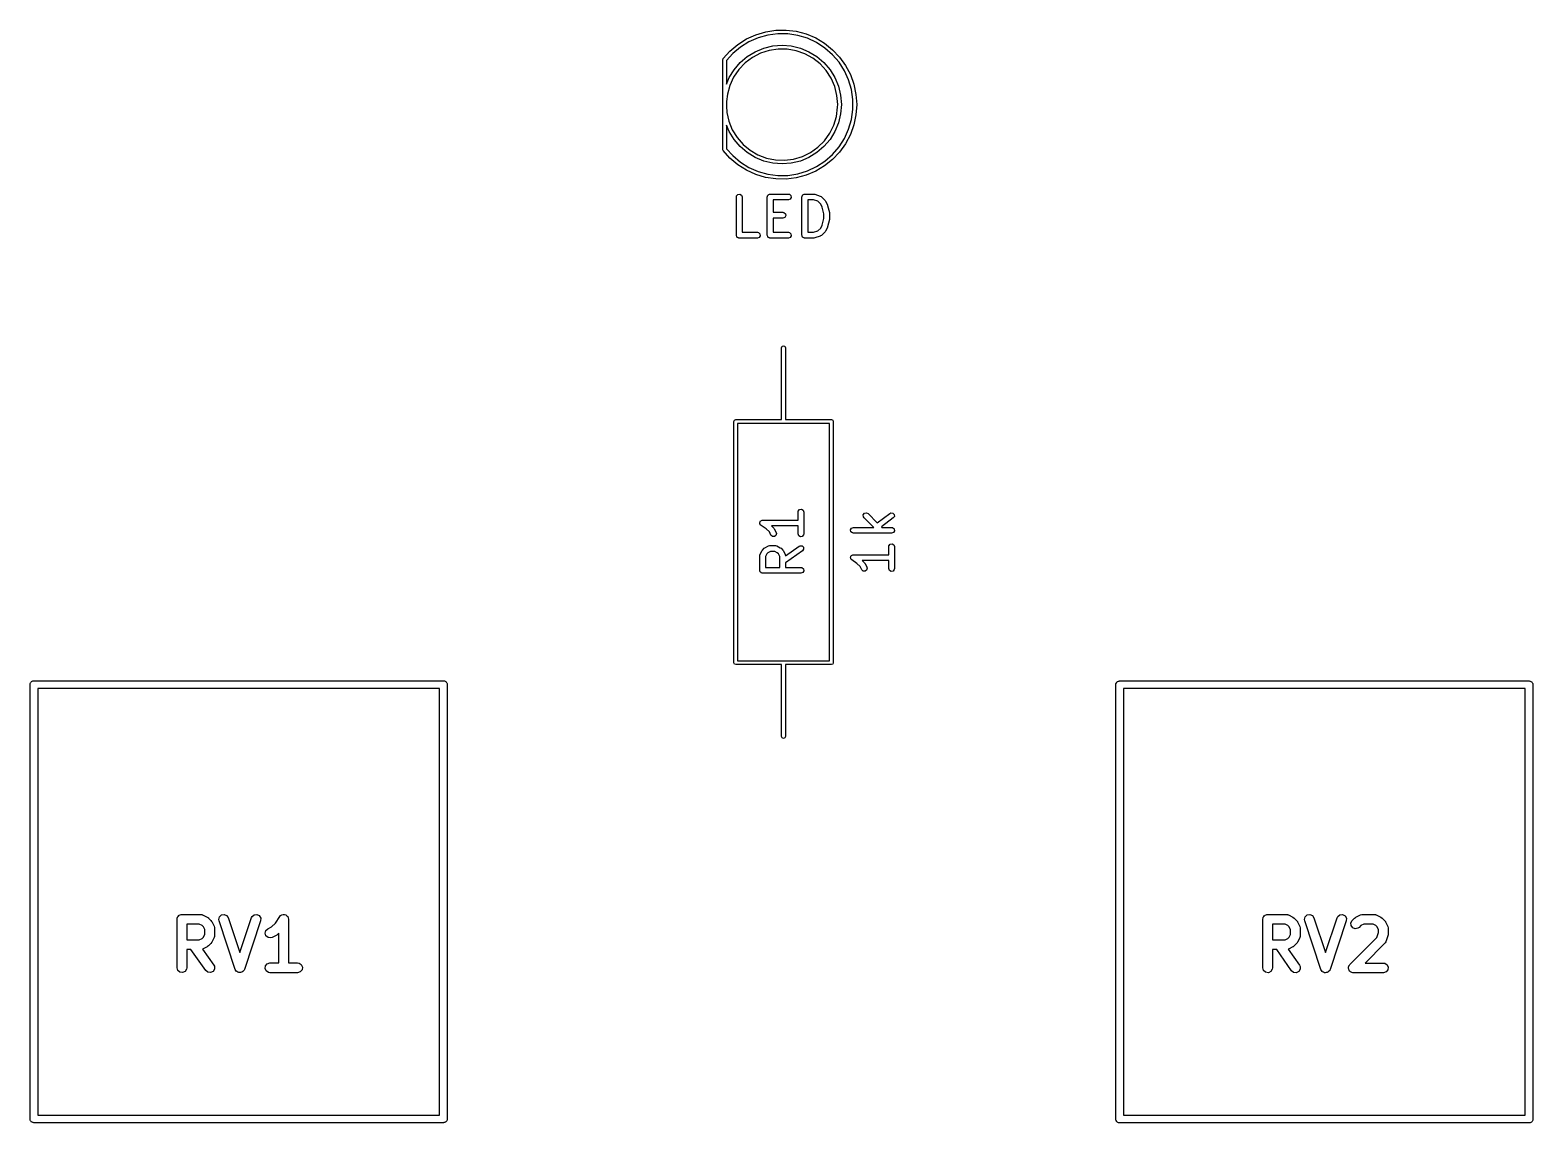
# Model space of a CAD drawing. Extents: x 188.2 to 235.3, y -108.8 to -56.3.
# Drawn here: x 196 to 235.27, y -84.82 to -56.27 of the extents above; entities that cross this region are included whole.
import ezdxf

# ---------------------------------------------------------------- set-up
doc = ezdxf.new("R2010")
doc.units = 0
doc.layers.add('BLACK', color=7, linetype='CONTINUOUS')

msp = doc.modelspace()

# ---------------------------------------------------------------- linework, layer by layer
at = {"layer": 'BLACK', "linetype": 'CONTINUOUS'}
for p, q in [((214.49, -56.6461), (214.717, -56.5022)), ((214.717, -56.5022), (214.962, -56.3909)), ((215.022, -56.47), (214.782, -56.5757)), ((214.962, -56.3909), (215.219, -56.3141)), ((215.276, -56.3995), (215.022, -56.47)), ((215.219, -56.3141), (215.484, -56.2735)), ((215.536, -56.3653), (215.276, -56.3995)), ((215.484, -56.2735), (215.753, -56.2697)), ((215.799, -56.3684), (215.536, -56.3653)), ((215.753, -56.2697), (216.019, -56.3029)), ((216.058, -56.4085), (215.799, -56.3684)), ((216.019, -56.3029), (216.279, -56.3724)), ((216.31, -56.4849), (216.058, -56.4085)), ((216.279, -56.3724), (216.526, -56.4768)), ((216.548, -56.5961), (216.31, -56.4849)), ((216.526, -56.4768), (216.757, -56.6143)), ((214.111, -57.0152), (214.286, -56.8198)), ((214.357, -56.8829), (214.196, -57.0625)), ((214.286, -56.8198), (214.49, -56.6461)), ((214.559, -56.7142), (214.357, -56.8829)), ((214.782, -56.5757), (214.559, -56.7142)), ((214.735, -56.9628), (214.942, -56.8357)), ((215.082, -56.8755), (214.871, -56.9856)), ((214.942, -56.8357), (215.167, -56.7427)), ((215.309, -56.8014), (215.082, -56.8755)), ((215.167, -56.7427), (215.404, -56.6859)), ((215.545, -56.7654), (215.309, -56.8014)), ((215.404, -56.6859), (215.646, -56.6668)), ((215.783, -56.7683), (215.545, -56.7654)), ((215.646, -56.6668), (215.888, -56.6859)), ((216.018, -56.8101), (215.783, -56.7683)), ((215.888, -56.6859), (216.125, -56.7427)), ((216.242, -56.8897), (216.018, -56.8101)), ((216.125, -56.7427), (216.35, -56.8357)), ((216.451, -57.0049), (216.242, -56.8897)), ((216.35, -56.8357), (216.557, -56.9628)), ((216.768, -56.7398), (216.548, -56.5961)), ((216.757, -56.6143), (216.967, -56.7821)), ((216.965, -56.9131), (216.768, -56.7398)), ((217.136, -57.1125), (216.965, -56.9131)), ((216.967, -56.7821), (217.151, -56.9772)), ((214.096, -57.0506), (214.102, -57.0356)), ((214.096, -59.3758), (214.096, -57.0506)), ((214.102, -57.0356), (214.107, -57.0199)), ((214.107, -57.0199), (214.111, -57.0154)), ((214.107, -57.0199), (214.107, -57.0199)), ((214.111, -57.0153), (214.111, -57.0152)), ((214.111, -57.0154), (214.111, -57.0153)), ((214.196, -57.0625), (214.196, -57.6795)), ((214.265, -57.5131), (214.392, -57.3057)), ((214.515, -57.3012), (214.381, -57.4981)), ((214.392, -57.3057), (214.55, -57.1208)), ((214.68, -57.1288), (214.515, -57.3012)), ((214.55, -57.1208), (214.735, -56.9628)), ((214.871, -56.9856), (214.68, -57.1288)), ((216.638, -57.1527), (216.451, -57.0049)), ((216.557, -56.9628), (216.742, -57.1208)), ((216.799, -57.3291), (216.638, -57.1527)), ((216.742, -57.1208), (216.9, -57.3057)), ((216.928, -57.5293), (216.799, -57.3291)), ((216.9, -57.3057), (217.027, -57.5131)), ((217.277, -57.3342), (217.136, -57.1125)), ((217.151, -56.9772), (217.307, -57.1957)), ((217.307, -57.1957), (217.432, -57.4337)), ((214.196, -57.6795), (214.265, -57.5131)), ((214.281, -57.7144), (214.217, -57.9442)), ((214.381, -57.4981), (214.281, -57.7144)), ((217.023, -57.7479), (216.928, -57.5293)), ((217.027, -57.5131), (217.12, -57.7378)), ((217.386, -57.5735), (217.277, -57.3342)), ((217.459, -57.8258), (217.386, -57.5735)), ((217.432, -57.4337), (217.523, -57.6865)), ((217.523, -57.6865), (217.578, -57.9493)), ((214.217, -57.9442), (214.196, -58.1388)), ((217.081, -57.9792), (217.023, -57.7479)), ((217.101, -58.2168), (217.081, -57.9792)), ((217.12, -57.7378), (217.177, -57.9743)), ((217.177, -57.9743), (217.196, -58.2168)), ((217.496, -58.0859), (217.459, -57.8258)), ((217.496, -58.3486), (217.496, -58.0859)), ((217.578, -57.9493), (217.596, -58.2173)), ((214.196, -58.1388), (214.196, -58.2599)), ((214.196, -58.2599), (214.205, -58.4193)), ((214.205, -58.4193), (214.258, -58.6519)), ((217.068, -58.5243), (217.099, -58.2879)), ((217.099, -58.2879), (217.101, -58.2168)), ((217.177, -58.4593), (217.12, -58.6958)), ((217.196, -58.2168), (217.177, -58.4593)), ((217.459, -58.6087), (217.496, -58.3486)), ((217.577, -58.4852), (217.522, -58.748)), ((217.596, -58.2173), (217.577, -58.4852)), ((214.265, -58.9205), (214.196, -58.754)), ((214.196, -58.754), (214.196, -59.371)), ((214.258, -58.6519), (214.347, -58.8728)), ((214.347, -58.8728), (214.472, -59.0761)), ((216.893, -58.9662), (216.999, -58.7524)), ((216.999, -58.7524), (217.068, -58.5243)), ((217.12, -58.6958), (217.027, -58.9205)), ((217.277, -59.1002), (217.385, -58.8609)), ((217.385, -58.8609), (217.459, -58.6087)), ((217.522, -58.748), (217.431, -59.0008)), ((214.392, -59.1279), (214.265, -58.9205)), ((214.55, -59.3128), (214.392, -59.1279)), ((214.472, -59.0761), (214.628, -59.2563)), ((214.628, -59.2563), (214.811, -59.4086)), ((216.585, -59.3281), (216.754, -59.1598)), ((216.9, -59.1279), (216.742, -59.3128)), ((216.754, -59.1598), (216.893, -58.9662)), ((217.027, -58.9205), (216.9, -59.1279)), ((217.136, -59.3218), (217.277, -59.1002)), ((217.307, -59.2386), (217.151, -59.4571)), ((217.431, -59.0008), (217.307, -59.2386)), ((214.096, -59.376), (214.096, -59.3758)), ((214.096, -59.3766), (214.096, -59.376)), ((214.096, -59.383), (214.096, -59.3766)), ((214.101, -59.3954), (214.096, -59.383)), ((214.106, -59.4129), (214.101, -59.3954)), ((214.111, -59.4181), (214.106, -59.4129)), ((214.111, -59.4183), (214.111, -59.4181)), ((214.111, -59.4184), (214.111, -59.4183)), ((214.285, -59.6132), (214.111, -59.4184)), ((214.196, -59.371), (214.357, -59.5501)), ((214.49, -59.787), (214.285, -59.6132)), ((214.357, -59.5501), (214.558, -59.7189)), ((214.735, -59.4708), (214.55, -59.3128)), ((214.942, -59.5979), (214.735, -59.4708)), ((214.811, -59.4086), (215.017, -59.5289)), ((215.167, -59.6909), (214.942, -59.5979)), ((215.017, -59.5289), (215.24, -59.614)), ((215.24, -59.614), (215.474, -59.6615)), ((215.474, -59.6615), (215.712, -59.6703)), ((215.712, -59.6703), (215.949, -59.64)), ((215.949, -59.64), (216.177, -59.5715)), ((216.35, -59.5979), (216.125, -59.6909)), ((216.177, -59.5715), (216.391, -59.4666)), ((216.557, -59.4708), (216.35, -59.5979)), ((216.391, -59.4666), (216.585, -59.3281)), ((216.742, -59.3128), (216.557, -59.4708)), ((216.966, -59.6521), (216.756, -59.8199)), ((216.767, -59.6944), (216.965, -59.5212)), ((216.965, -59.5212), (217.136, -59.3218)), ((217.151, -59.4571), (216.966, -59.6521)), ((214.716, -59.9309), (214.49, -59.787)), ((214.558, -59.7189), (214.781, -59.8575)), ((214.961, -60.0424), (214.716, -59.9309)), ((214.781, -59.8575), (215.022, -59.9633)), ((215.218, -60.1193), (214.961, -60.0424)), ((215.022, -59.9633), (215.275, -60.034)), ((215.404, -59.7477), (215.167, -59.6909)), ((215.275, -60.034), (215.535, -60.0682)), ((215.646, -59.7668), (215.404, -59.7477)), ((215.535, -60.0682), (215.798, -60.0653)), ((215.888, -59.7477), (215.646, -59.7668)), ((215.798, -60.0653), (216.058, -60.0253)), ((216.125, -59.6909), (215.888, -59.7477)), ((216.278, -60.0615), (216.019, -60.1309)), ((216.058, -60.0253), (216.309, -59.949)), ((216.525, -59.9572), (216.278, -60.0615)), ((216.309, -59.949), (216.547, -59.838)), ((216.756, -59.8199), (216.525, -59.9572)), ((216.547, -59.838), (216.767, -59.6944)), ((215.483, -60.16), (215.218, -60.1193)), ((215.752, -60.1639), (215.483, -60.16)), ((216.019, -60.1309), (215.752, -60.1639)), ((214.452, -60.6292), (214.456, -60.6035)), ((214.452, -61.6292), (214.452, -60.6292)), ((214.456, -60.6035), (214.489, -60.5642)), ((214.489, -60.5642), (214.54, -60.5553)), ((214.54, -60.5553), (214.584, -60.581)), ((214.584, -60.581), (214.602, -60.6292)), ((214.602, -60.6292), (214.602, -61.5542)), ((215.261, -60.6292), (215.263, -60.6194)), ((215.261, -61.6292), (215.261, -60.6292)), ((215.263, -60.6162), (215.264, -60.6133)), ((215.263, -60.6194), (215.263, -60.6162)), ((215.264, -60.6133), (215.266, -60.6035)), ((215.266, -60.6035), (215.279, -60.5886)), ((215.279, -60.5886), (215.288, -60.5717)), ((215.288, -60.5717), (215.295, -60.5694)), ((215.295, -60.5694), (215.299, -60.5642)), ((215.299, -60.5642), (215.318, -60.5608)), ((215.318, -60.5608), (215.336, -60.5542)), ((215.336, -60.5542), (215.813, -60.5542)), ((215.813, -60.7042), (215.411, -60.7042)), ((215.411, -60.7042), (215.411, -61.0304)), ((215.813, -60.5542), (215.838, -60.5587)), ((215.861, -60.6866), (215.813, -60.7042)), ((215.838, -60.5587), (215.878, -60.5917)), ((215.887, -60.6422), (215.861, -60.6866)), ((215.878, -60.5917), (215.887, -60.6422)), ((216.166, -60.6292), (216.168, -60.6194)), ((216.166, -61.6292), (216.166, -60.6292)), ((216.167, -60.6162), (216.169, -60.6133)), ((216.168, -60.6194), (216.167, -60.6162)), ((216.169, -60.6133), (216.171, -60.6035)), ((216.171, -60.6035), (216.183, -60.5886)), ((216.183, -60.5886), (216.193, -60.5717)), ((216.193, -60.5717), (216.199, -60.5694)), ((216.199, -60.5694), (216.204, -60.5642)), ((216.204, -60.5642), (216.223, -60.5608)), ((216.223, -60.5608), (216.241, -60.5542)), ((216.241, -60.5542), (216.479, -60.5542)), ((216.316, -60.7042), (216.316, -61.5542)), ((216.467, -60.7042), (216.316, -60.7042)), ((216.582, -60.7424), (216.467, -60.7042)), ((216.479, -60.5542), (216.501, -60.5581)), ((216.501, -60.5581), (216.503, -60.558)), ((216.503, -60.558), (216.646, -60.6056)), ((216.656, -60.8165), (216.582, -60.7424)), ((216.646, -60.6056), (216.669, -60.6181)), ((216.694, -60.8935), (216.656, -60.8165)), ((216.669, -60.6181), (216.671, -60.6219)), ((216.671, -60.6219), (216.675, -60.6238)), ((216.675, -60.6238), (216.77, -60.719)), ((216.77, -60.719), (216.783, -60.7374)), ((216.783, -60.7374), (216.785, -60.7385)), ((216.785, -60.7385), (216.832, -60.8337)), ((216.832, -60.8337), (216.836, -60.8461)), ((216.836, -60.8461), (216.838, -60.8491)), ((216.838, -60.8491), (216.885, -61.0396)), ((215.411, -61.0304), (215.67, -61.0304)), ((215.67, -61.1804), (215.411, -61.1804)), ((215.411, -61.1804), (215.411, -61.5542)), ((215.67, -61.0304), (215.695, -61.0349)), ((215.718, -61.1628), (215.67, -61.1804)), ((215.695, -61.0349), (215.735, -61.0679)), ((215.744, -61.1184), (215.718, -61.1628)), ((215.735, -61.0679), (215.744, -61.1184)), ((216.738, -61.067), (216.694, -60.8935)), ((216.694, -61.3649), (216.738, -61.1914)), ((216.738, -61.1914), (216.738, -61.067)), ((216.885, -61.2188), (216.838, -61.4093)), ((216.885, -61.0396), (216.886, -61.0545)), ((216.888, -61.2006), (216.885, -61.2154)), ((216.885, -61.2154), (216.885, -61.2188)), ((216.886, -61.0545), (216.888, -61.0578)), ((216.888, -61.0578), (216.888, -61.2006)), ((214.459, -61.6475), (214.452, -61.6292)), ((214.462, -61.6667), (214.459, -61.6475)), ((214.602, -61.5542), (215.003, -61.5542)), ((215.003, -61.5542), (215.029, -61.5587)), ((215.029, -61.5587), (215.068, -61.5917)), ((215.077, -61.6422), (215.051, -61.6866)), ((215.068, -61.5917), (215.077, -61.6422)), ((215.268, -61.6475), (215.261, -61.6292)), ((215.272, -61.6667), (215.268, -61.6475)), ((215.411, -61.5542), (215.813, -61.5542)), ((215.813, -61.5542), (215.838, -61.5587)), ((215.838, -61.5587), (215.878, -61.5917)), ((215.887, -61.6422), (215.861, -61.6866)), ((215.878, -61.5917), (215.887, -61.6422)), ((216.173, -61.6475), (216.166, -61.6292)), ((216.176, -61.6667), (216.173, -61.6475)), ((216.316, -61.5542), (216.467, -61.5542)), ((216.467, -61.5542), (216.582, -61.516)), ((216.582, -61.516), (216.656, -61.4419)), ((216.649, -61.6499), (216.646, -61.6527)), ((216.654, -61.6495), (216.649, -61.6499)), ((216.675, -61.6346), (216.654, -61.6495)), ((216.656, -61.4419), (216.694, -61.3649)), ((216.77, -61.5394), (216.675, -61.6346)), ((216.771, -61.5379), (216.77, -61.5394)), ((216.785, -61.5199), (216.771, -61.5379)), ((216.832, -61.4246), (216.785, -61.5199)), ((216.833, -61.4211), (216.832, -61.4246)), ((216.838, -61.4093), (216.833, -61.4211)), ((214.467, -61.671), (214.462, -61.6667)), ((214.469, -61.6774), (214.467, -61.671)), ((214.486, -61.6871), (214.469, -61.6774)), ((214.501, -61.6997), (214.486, -61.6871)), ((214.511, -61.7014), (214.501, -61.6997)), ((214.514, -61.703), (214.511, -61.7014)), ((214.517, -61.7025), (214.514, -61.703)), ((214.527, -61.7042), (214.517, -61.7025)), ((215.003, -61.7042), (214.527, -61.7042)), ((215.051, -61.6866), (215.003, -61.7042)), ((215.277, -61.671), (215.272, -61.6667)), ((215.279, -61.6774), (215.277, -61.671)), ((215.296, -61.6871), (215.279, -61.6774)), ((215.311, -61.6997), (215.296, -61.6871)), ((215.321, -61.7014), (215.311, -61.6997)), ((215.323, -61.703), (215.321, -61.7014)), ((215.327, -61.7025), (215.323, -61.703)), ((215.336, -61.7042), (215.327, -61.7025)), ((215.813, -61.7042), (215.336, -61.7042)), ((215.861, -61.6866), (215.813, -61.7042)), ((216.181, -61.671), (216.176, -61.6667)), ((216.184, -61.6774), (216.181, -61.671)), ((216.201, -61.6871), (216.184, -61.6774)), ((216.216, -61.6997), (216.201, -61.6871)), ((216.225, -61.7014), (216.216, -61.6997)), ((216.228, -61.703), (216.225, -61.7014)), ((216.231, -61.7025), (216.228, -61.703)), ((216.241, -61.7042), (216.231, -61.7025)), ((216.479, -61.7042), (216.241, -61.7042)), ((216.481, -61.7036), (216.479, -61.7042)), ((216.503, -61.7003), (216.481, -61.7036)), ((216.646, -61.6527), (216.503, -61.7003)), ((215.636, -64.5678), (215.651, -64.5324)), ((215.636, -66.4478), (215.636, -64.5678)), ((215.651, -64.5324), (215.686, -64.5178)), ((215.686, -64.5178), (215.722, -64.5324)), ((215.722, -64.5324), (215.736, -64.5678)), ((215.736, -64.5678), (215.736, -66.4478)), ((214.386, -66.4978), (214.401, -66.4624)), ((214.386, -72.7978), (214.386, -66.4978)), ((214.401, -66.4624), (214.436, -66.4478)), ((214.436, -66.4478), (215.636, -66.4478)), ((216.886, -66.5478), (214.486, -66.5478)), ((214.486, -66.5478), (214.486, -72.7478)), ((215.736, -66.4478), (216.936, -66.4478)), ((216.886, -72.7478), (216.886, -66.5478)), ((216.936, -66.4478), (216.972, -66.4624)), ((216.972, -66.4624), (216.986, -66.4978)), ((216.986, -66.4978), (216.986, -72.7978)), ((215.076, -69.1159), (215.084, -69.096)), ((215.084, -69.096), (215.088, -69.0941)), ((215.088, -69.0941), (215.091, -69.0903)), ((215.091, -69.0903), (215.111, -69.0829)), ((215.111, -69.0829), (215.13, -69.0732)), ((215.13, -69.0732), (215.135, -69.0743)), ((215.135, -69.0743), (215.139, -69.0728)), ((215.139, -69.0728), (216.064, -69.0728)), ((216.064, -68.8621), (216.068, -68.8364)), ((216.064, -69.0728), (216.064, -68.8621)), ((216.068, -68.8364), (216.101, -68.7971)), ((216.101, -68.7971), (216.152, -68.7882)), ((216.152, -68.7882), (216.196, -68.8139)), ((216.196, -68.8139), (216.214, -68.8621)), ((216.214, -68.8621), (216.214, -69.4335)), ((217.77, -68.9379), (217.799, -68.8959)), ((217.774, -68.989), (217.77, -68.9379)), ((217.789, -69.0103), (217.774, -68.989)), ((218.042, -69.2633), (217.789, -69.0103)), ((217.799, -68.8959), (217.849, -68.8826)), ((217.849, -68.8826), (217.895, -68.9043)), ((217.895, -68.9043), (218.135, -69.144)), ((218.135, -69.144), (218.464, -68.8973)), ((218.554, -69.0173), (218.242, -69.2511)), ((218.464, -68.8973), (218.487, -68.8855)), ((218.487, -68.8855), (218.538, -68.8883)), ((218.538, -68.8883), (218.576, -68.9234)), ((218.582, -68.9744), (218.554, -69.0173)), ((218.576, -68.9234), (218.582, -68.9744)), ((215.064, -69.143), (215.066, -69.139)), ((215.07, -69.1639), (215.064, -69.143)), ((215.065, -69.1348), (215.076, -69.1159)), ((215.066, -69.139), (215.065, -69.1348)), ((215.074, -69.1853), (215.07, -69.1639)), ((215.077, -69.1881), (215.074, -69.1853)), ((215.078, -69.1922), (215.077, -69.1881)), ((215.097, -69.2102), (215.078, -69.1922)), ((215.234, -69.3013), (215.097, -69.2102)), ((215.315, -69.3827), (215.234, -69.3013)), ((215.357, -69.467), (215.315, -69.3827)), ((215.395, -69.5023), (215.357, -69.467)), ((216.064, -69.2228), (215.367, -69.2228)), ((215.367, -69.2228), (215.43, -69.2852)), ((215.446, -69.5054), (215.395, -69.5023)), ((215.43, -69.2852), (215.443, -69.3036)), ((215.443, -69.3036), (215.444, -69.3047)), ((215.444, -69.3047), (215.492, -69.4)), ((215.487, -69.4748), (215.446, -69.5054)), ((215.499, -69.4249), (215.487, -69.4748)), ((215.492, -69.4), (215.499, -69.4249)), ((216.064, -69.4335), (216.064, -69.2228)), ((216.081, -69.4817), (216.064, -69.4335)), ((216.126, -69.5074), (216.081, -69.4817)), ((216.176, -69.4985), (216.126, -69.5074)), ((216.209, -69.4592), (216.176, -69.4985)), ((216.214, -69.4335), (216.209, -69.4592)), ((217.435, -69.3252), (217.461, -69.2808)), ((217.444, -69.3758), (217.435, -69.3252)), ((217.483, -69.4087), (217.444, -69.3758)), ((217.461, -69.2808), (217.509, -69.2633)), ((217.509, -69.4133), (217.483, -69.4087)), ((217.509, -69.2633), (218.042, -69.2633)), ((218.509, -69.4133), (217.509, -69.4133)), ((218.242, -69.2511), (218.254, -69.2633)), ((218.254, -69.2633), (218.509, -69.2633)), ((218.509, -69.2633), (218.534, -69.2678)), ((218.557, -69.3957), (218.509, -69.4133)), ((218.534, -69.2678), (218.574, -69.3008)), ((218.583, -69.3513), (218.557, -69.3957)), ((218.574, -69.3008), (218.583, -69.3513)), ((215.072, -69.9714), (215.119, -69.8762)), ((215.119, -69.8762), (215.133, -69.8581)), ((215.133, -69.8567), (215.181, -69.809)), ((215.133, -69.8581), (215.133, -69.8567)), ((215.181, -69.809), (215.199, -69.7962)), ((215.199, -69.7962), (215.2, -69.795)), ((215.2, -69.795), (215.296, -69.7474)), ((215.347, -69.8895), (215.278, -69.9237)), ((215.296, -69.7474), (215.321, -69.7399)), ((215.321, -69.7399), (215.325, -69.741)), ((215.325, -69.741), (215.329, -69.7395)), ((215.329, -69.7395), (215.472, -69.7395)), ((215.454, -69.8895), (215.347, -69.8895)), ((215.523, -69.9237), (215.454, -69.8895)), ((215.472, -69.7395), (215.498, -69.744)), ((215.498, -69.744), (215.501, -69.7469)), ((215.501, -69.7469), (215.506, -69.7474)), ((215.506, -69.7474), (215.601, -69.795)), ((215.601, -69.795), (215.619, -69.8084)), ((215.619, -69.8084), (215.62, -69.809)), ((215.62, -69.809), (215.668, -69.8567)), ((215.668, -69.8567), (215.681, -69.875)), ((215.681, -69.875), (215.682, -69.8762)), ((215.682, -69.8762), (215.73, -69.9714)), ((215.737, -70.004), (216.096, -69.753)), ((216.182, -69.8759), (215.738, -70.1868)), ((216.096, -69.753), (216.119, -69.742)), ((216.119, -69.742), (216.17, -69.7465)), ((216.17, -69.7465), (216.207, -69.7828)), ((216.211, -69.8339), (216.182, -69.8759)), ((216.207, -69.7828), (216.211, -69.8339)), ((218.434, -69.7668), (218.438, -69.7412)), ((218.434, -69.9776), (218.434, -69.7668)), ((218.438, -69.7412), (218.471, -69.7019)), ((218.471, -69.7019), (218.522, -69.693)), ((218.522, -69.693), (218.566, -69.7186)), ((218.566, -69.7186), (218.584, -69.7668)), ((218.584, -69.7668), (218.584, -70.3383)), ((215.064, -70.0049), (215.068, -69.9793)), ((215.064, -70.3859), (215.064, -70.0049)), ((215.068, -69.9793), (215.071, -69.9758)), ((215.071, -69.9758), (215.072, -69.9714)), ((215.248, -69.9541), (215.214, -70.0226)), ((215.214, -70.0226), (215.214, -70.3109)), ((215.278, -69.9237), (215.248, -69.9541)), ((215.553, -69.9541), (215.523, -69.9237)), ((215.588, -70.0226), (215.553, -69.9541)), ((215.588, -70.3109), (215.588, -70.0226)), ((215.73, -69.9714), (215.737, -69.9964)), ((215.737, -69.9964), (215.736, -70.0007)), ((215.736, -70.0007), (215.737, -70.004)), ((215.738, -70.1868), (215.738, -70.3109)), ((217.434, -70.0477), (217.436, -70.0438)), ((217.44, -70.0686), (217.434, -70.0477)), ((217.435, -70.0395), (217.446, -70.0207)), ((217.436, -70.0438), (217.435, -70.0395)), ((217.444, -70.0901), (217.44, -70.0686)), ((217.447, -70.0928), (217.444, -70.0901)), ((217.446, -70.0207), (217.454, -70.0007)), ((217.448, -70.097), (217.447, -70.0928)), ((217.467, -70.115), (217.448, -70.097)), ((217.454, -70.0007), (217.458, -69.9988)), ((217.458, -69.9988), (217.461, -69.9951)), ((217.461, -69.9951), (217.481, -69.9877)), ((217.604, -70.2061), (217.467, -70.115)), ((217.481, -69.9877), (217.5, -69.978)), ((217.5, -69.978), (217.505, -69.979)), ((217.505, -69.979), (217.509, -69.9776)), ((217.509, -69.9776), (218.434, -69.9776)), ((217.685, -70.2875), (217.604, -70.2061)), ((217.727, -70.3718), (217.685, -70.2875)), ((218.434, -70.1276), (217.737, -70.1276)), ((217.737, -70.1276), (217.8, -70.19)), ((217.8, -70.19), (217.813, -70.2084)), ((217.813, -70.2084), (217.814, -70.2095)), ((217.814, -70.2095), (217.862, -70.3047)), ((218.434, -70.3383), (218.434, -70.1276)), ((215.07, -70.4042), (215.064, -70.3859)), ((215.074, -70.4234), (215.07, -70.4042)), ((215.079, -70.4277), (215.074, -70.4234)), ((215.081, -70.4341), (215.079, -70.4277)), ((215.098, -70.4438), (215.081, -70.4341)), ((215.113, -70.4564), (215.098, -70.4438)), ((215.123, -70.4581), (215.113, -70.4564)), ((215.126, -70.4597), (215.123, -70.4581)), ((215.129, -70.4592), (215.126, -70.4597)), ((215.139, -70.4609), (215.129, -70.4592)), ((216.139, -70.4609), (215.139, -70.4609)), ((215.214, -70.3109), (215.588, -70.3109)), ((215.738, -70.3109), (216.139, -70.3109)), ((216.139, -70.3109), (216.164, -70.3154)), ((216.187, -70.4433), (216.139, -70.4609)), ((216.164, -70.3154), (216.204, -70.3484)), ((216.213, -70.3989), (216.187, -70.4433)), ((216.204, -70.3484), (216.213, -70.3989)), ((217.765, -70.4071), (217.727, -70.3718)), ((217.816, -70.4102), (217.765, -70.4071)), ((217.857, -70.3796), (217.816, -70.4102)), ((217.869, -70.3297), (217.857, -70.3796)), ((217.862, -70.3047), (217.869, -70.3297)), ((218.451, -70.3865), (218.434, -70.3383)), ((218.496, -70.4121), (218.451, -70.3865)), ((218.546, -70.4032), (218.496, -70.4121)), ((218.579, -70.3639), (218.546, -70.4032)), ((218.584, -70.3383), (218.579, -70.3639)), ((214.401, -72.8331), (214.386, -72.7978)), ((214.436, -72.8478), (214.401, -72.8331)), ((215.636, -72.8478), (214.436, -72.8478)), ((214.486, -72.7478), (216.886, -72.7478)), ((215.636, -74.7278), (215.636, -72.8478)), ((216.936, -72.8478), (215.736, -72.8478)), ((215.736, -72.8478), (215.736, -74.7278)), ((216.972, -72.8331), (216.936, -72.8478)), ((216.986, -72.7978), (216.972, -72.8331)), ((195.998, -73.3705), (196.003, -73.3554)), ((195.998, -84.7205), (195.998, -73.3705)), ((196.003, -73.3396), (196.012, -73.3267)), ((196.003, -73.3554), (196.003, -73.3396)), ((196.012, -73.3267), (196.017, -73.3117)), ((196.017, -73.3117), (196.03, -73.3024)), ((196.03, -73.3024), (196.039, -73.2896)), ((196.039, -73.2896), (196.054, -73.2847)), ((196.054, -73.2847), (196.067, -73.2754)), ((196.067, -73.2754), (196.083, -73.2754)), ((196.083, -73.2754), (196.098, -73.2705)), ((196.098, -73.2705), (206.798, -73.2705)), ((206.798, -73.2705), (206.813, -73.2754)), ((206.813, -73.2754), (206.829, -73.2754)), ((206.829, -73.2754), (206.842, -73.2847)), ((206.842, -73.2847), (206.857, -73.2896)), ((206.857, -73.2896), (206.866, -73.3024)), ((206.866, -73.3024), (206.879, -73.3117)), ((206.879, -73.3117), (206.884, -73.3267)), ((206.884, -73.3267), (206.893, -73.3396)), ((206.893, -73.3396), (206.893, -73.3554)), ((206.893, -73.3554), (206.898, -73.3705)), ((206.898, -73.3705), (206.898, -84.7205)), ((224.366, -73.373), (224.371, -73.3579)), ((224.366, -84.723), (224.366, -73.373)), ((224.371, -73.3421), (224.381, -73.3293)), ((224.371, -73.3579), (224.371, -73.3421)), ((224.381, -73.3293), (224.385, -73.3142)), ((224.385, -73.3142), (224.398, -73.3049)), ((224.398, -73.3049), (224.408, -73.2921)), ((224.408, -73.2921), (224.423, -73.2872)), ((224.423, -73.2872), (224.435, -73.2779)), ((224.435, -73.2779), (224.451, -73.2779)), ((224.451, -73.2779), (224.466, -73.273)), ((224.466, -73.273), (235.166, -73.273)), ((235.166, -73.273), (235.181, -73.2779)), ((235.181, -73.2779), (235.197, -73.2779)), ((235.197, -73.2779), (235.21, -73.2872)), ((235.21, -73.2872), (235.225, -73.2921)), ((235.225, -73.2921), (235.234, -73.3049)), ((235.234, -73.3049), (235.247, -73.3142)), ((235.247, -73.3142), (235.252, -73.3293)), ((235.252, -73.3293), (235.261, -73.3421)), ((235.261, -73.3421), (235.261, -73.3579)), ((235.261, -73.3579), (235.266, -73.373)), ((235.266, -73.373), (235.266, -84.723)), ((196.198, -73.4705), (196.198, -84.6205)), ((206.698, -73.4705), (196.198, -73.4705)), ((206.698, -84.6205), (206.698, -73.4705)), ((224.566, -73.473), (224.566, -84.623)), ((235.066, -73.473), (224.566, -73.473)), ((235.066, -84.623), (235.066, -73.473)), ((215.651, -74.7631), (215.636, -74.7278)), ((215.686, -74.7778), (215.651, -74.7631)), ((215.722, -74.7631), (215.686, -74.7778)), ((215.736, -74.7278), (215.722, -74.7631)), ((199.839, -79.5), (199.845, -79.4639)), ((199.839, -80.77), (199.839, -79.5)), ((199.845, -79.4639), (199.85, -79.4562)), ((199.85, -79.4562), (199.851, -79.4471)), ((199.851, -79.4471), (199.869, -79.4266)), ((199.869, -79.4266), (199.883, -79.4038)), ((199.883, -79.4038), (199.892, -79.4)), ((199.892, -79.4), (199.898, -79.3931)), ((199.898, -79.3931), (199.924, -79.3855)), ((199.924, -79.3855), (199.949, -79.3743)), ((199.949, -79.3743), (199.958, -79.3756)), ((199.958, -79.3756), (199.966, -79.373)), ((199.966, -79.373), (200.45, -79.373)), ((200.093, -79.627), (200.093, -80.0382)), ((200.42, -79.627), (200.093, -79.627)), ((200.496, -79.6648), (200.42, -79.627)), ((200.45, -79.373), (200.486, -79.3782)), ((200.486, -79.3782), (200.496, -79.3844)), ((200.496, -79.3844), (200.507, -79.3864)), ((200.527, -79.6962), (200.496, -79.6648)), ((200.507, -79.3864), (200.628, -79.4469)), ((200.565, -79.7719), (200.527, -79.6962)), ((200.628, -79.4469), (200.658, -79.4677)), ((200.658, -79.4677), (200.659, -79.4696)), ((200.659, -79.4696), (200.661, -79.4707)), ((200.661, -79.4707), (200.722, -79.5311)), ((200.722, -79.5311), (200.743, -79.5603)), ((200.743, -79.5603), (200.744, -79.5625)), ((200.744, -79.5625), (200.745, -79.5641)), ((200.745, -79.5641), (200.806, -79.6851)), ((200.806, -79.6851), (200.817, -79.7197)), ((200.928, -79.5043), (200.946, -79.435)), ((200.935, -79.5401), (200.928, -79.5043)), ((201.358, -80.8101), (200.935, -79.5401)), ((200.946, -79.435), (200.998, -79.3864)), ((200.998, -79.3864), (201.069, -79.3737)), ((201.069, -79.3737), (201.135, -79.4011)), ((201.135, -79.4011), (201.176, -79.4598)), ((201.176, -79.4598), (201.478, -80.3684)), ((201.478, -80.3684), (201.781, -79.4598)), ((202.022, -79.5401), (201.599, -80.8101)), ((201.781, -79.4598), (201.798, -79.4273)), ((201.798, -79.4273), (201.853, -79.3825)), ((201.853, -79.3825), (201.924, -79.375)), ((201.924, -79.375), (201.988, -79.4072)), ((201.988, -79.4072), (202.025, -79.4687)), ((202.025, -79.4687), (202.022, -79.5401)), ((202.208, -79.7492), (202.31, -79.698)), ((202.31, -79.698), (202.408, -79.6005)), ((202.408, -79.6005), (202.522, -79.4295)), ((202.522, -79.4295), (202.543, -79.4054)), ((202.543, -79.4054), (202.544, -79.4038)), ((202.544, -79.4038), (202.545, -79.4035)), ((202.545, -79.4035), (202.546, -79.4024)), ((202.546, -79.4024), (202.578, -79.3886)), ((202.578, -79.3886), (202.61, -79.3743)), ((202.61, -79.3743), (202.611, -79.3744)), ((202.611, -79.3744), (202.612, -79.374)), ((202.612, -79.374), (202.646, -79.3795)), ((202.646, -79.3795), (202.68, -79.3845)), ((202.68, -79.3845), (202.681, -79.3853)), ((202.681, -79.3853), (202.682, -79.3854)), ((202.682, -79.3854), (202.708, -79.4086)), ((202.708, -79.4086), (202.734, -79.4314)), ((202.734, -79.4314), (202.735, -79.4325)), ((202.735, -79.4325), (202.735, -79.4332)), ((202.735, -79.4332), (202.745, -79.4667)), ((202.745, -79.4667), (202.754, -79.5)), ((202.754, -79.5), (202.754, -80.643)), ((228.208, -79.5025), (228.213, -79.4665)), ((228.208, -80.7725), (228.208, -79.5025)), ((228.213, -79.4665), (228.218, -79.4587)), ((228.218, -79.4587), (228.219, -79.4497)), ((228.219, -79.4497), (228.237, -79.4292)), ((228.237, -79.4292), (228.252, -79.4064)), ((228.252, -79.4064), (228.26, -79.4026)), ((228.26, -79.4026), (228.266, -79.3957)), ((228.266, -79.3957), (228.292, -79.388)), ((228.292, -79.388), (228.317, -79.3768)), ((228.317, -79.3768), (228.326, -79.3781)), ((228.326, -79.3781), (228.335, -79.3755)), ((228.335, -79.3755), (228.819, -79.3755)), ((228.462, -79.6295), (228.462, -80.0408)), ((228.789, -79.6295), (228.462, -79.6295)), ((228.864, -79.6674), (228.789, -79.6295)), ((228.819, -79.3755), (228.855, -79.3808)), ((228.855, -79.3808), (228.864, -79.3869)), ((228.864, -79.3869), (228.875, -79.3889)), ((228.896, -79.6987), (228.864, -79.6674)), ((228.875, -79.3889), (228.996, -79.4494)), ((228.933, -79.7744), (228.896, -79.6987)), ((228.996, -79.4494), (229.026, -79.4702)), ((229.026, -79.4702), (229.027, -79.4721)), ((229.027, -79.4721), (229.029, -79.4732)), ((229.029, -79.4732), (229.09, -79.5337)), ((229.09, -79.5337), (229.112, -79.5629)), ((229.112, -79.5629), (229.112, -79.5651)), ((229.112, -79.5651), (229.114, -79.5667)), ((229.114, -79.5667), (229.174, -79.6876)), ((229.174, -79.6876), (229.185, -79.7222)), ((229.296, -79.5068), (229.314, -79.4376)), ((229.303, -79.5427), (229.296, -79.5068)), ((229.726, -80.8127), (229.303, -79.5427)), ((229.314, -79.4376), (229.367, -79.3889)), ((229.367, -79.3889), (229.437, -79.3763)), ((229.437, -79.3763), (229.503, -79.4036)), ((229.503, -79.4036), (229.544, -79.4624)), ((229.544, -79.4624), (229.847, -80.3709)), ((229.847, -80.3709), (230.149, -79.4624)), ((230.39, -79.5427), (229.967, -80.8127)), ((230.149, -79.4624), (230.166, -79.4298)), ((230.166, -79.4298), (230.222, -79.3851)), ((230.222, -79.3851), (230.293, -79.3776)), ((230.293, -79.3776), (230.357, -79.4097)), ((230.357, -79.4097), (230.393, -79.4712)), ((230.393, -79.4712), (230.39, -79.5427)), ((230.509, -79.5964), (230.543, -79.5337)), ((230.514, -79.6677), (230.509, -79.5964)), ((230.557, -79.725), (230.514, -79.6677)), ((230.543, -79.5337), (230.603, -79.4732)), ((230.603, -79.4732), (230.633, -79.4514)), ((230.633, -79.4514), (230.635, -79.4509)), ((230.635, -79.4509), (230.636, -79.4494)), ((230.636, -79.4494), (230.757, -79.3889)), ((230.723, -79.7133), (230.693, -79.7351)), ((230.769, -79.6674), (230.723, -79.7133)), ((230.757, -79.3889), (230.792, -79.3775)), ((230.844, -79.6295), (230.769, -79.6674)), ((230.792, -79.3775), (230.803, -79.3787)), ((230.803, -79.3787), (230.814, -79.3755)), ((230.814, -79.3755), (231.117, -79.3755)), ((231.087, -79.6295), (230.844, -79.6295)), ((231.162, -79.6674), (231.087, -79.6295)), ((231.117, -79.3755), (231.153, -79.3808)), ((231.153, -79.3808), (231.162, -79.3869)), ((231.162, -79.3869), (231.173, -79.3889)), ((231.194, -79.6987), (231.162, -79.6674)), ((231.173, -79.3889), (231.294, -79.4494)), ((231.232, -79.7744), (231.194, -79.6987)), ((231.294, -79.4494), (231.324, -79.4702)), ((231.324, -79.4702), (231.325, -79.4721)), ((231.325, -79.4721), (231.327, -79.4732)), ((231.327, -79.4732), (231.388, -79.5337)), ((231.388, -79.5337), (231.41, -79.5629)), ((231.41, -79.5629), (231.41, -79.5651)), ((231.41, -79.5651), (231.412, -79.5667)), ((231.412, -79.5667), (231.472, -79.6876)), ((231.472, -79.6876), (231.484, -79.7222)), ((200.093, -80.0382), (200.42, -80.0382)), ((200.42, -80.0382), (200.496, -80.0004)), ((200.496, -80.0004), (200.527, -79.969)), ((200.527, -79.969), (200.565, -79.8933)), ((200.565, -79.8933), (200.565, -79.7719)), ((200.745, -80.1011), (200.724, -80.131)), ((200.806, -79.9801), (200.745, -80.1011)), ((200.808, -79.9689), (200.806, -79.9801)), ((200.814, -79.9594), (200.808, -79.9689)), ((200.819, -79.9233), (200.814, -79.9594)), ((200.817, -79.7197), (200.816, -79.731)), ((200.816, -79.731), (200.819, -79.7419)), ((200.819, -79.7419), (200.819, -79.9233)), ((202.138, -79.8672), (202.155, -79.7979)), ((202.16, -79.9351), (202.138, -79.8672)), ((202.155, -79.7979), (202.208, -79.7492)), ((202.216, -79.9801), (202.16, -79.9351)), ((202.287, -79.9879), (202.216, -79.9801)), ((202.321, -79.9764), (202.287, -79.9879)), ((202.442, -79.916), (202.321, -79.9764)), ((202.444, -79.9144), (202.442, -79.916)), ((202.446, -79.914), (202.444, -79.9144)), ((202.475, -79.8922), (202.446, -79.914)), ((202.5, -79.8671), (202.475, -79.8922)), ((202.5, -80.643), (202.5, -79.8671)), ((228.462, -80.0408), (228.789, -80.0408)), ((228.789, -80.0408), (228.864, -80.0029)), ((228.864, -80.0029), (228.896, -79.9716)), ((228.896, -79.9716), (228.933, -79.8959)), ((228.933, -79.8959), (228.933, -79.7744)), ((229.114, -80.1036), (229.093, -80.1335)), ((229.174, -79.9827), (229.114, -80.1036)), ((229.176, -79.9715), (229.174, -79.9827)), ((229.182, -79.9619), (229.176, -79.9715)), ((229.187, -79.9259), (229.182, -79.9619)), ((229.185, -79.7222), (229.184, -79.7335)), ((229.184, -79.7335), (229.187, -79.7444)), ((229.187, -79.7444), (229.187, -79.9259)), ((230.483, -80.6827), (231.187, -79.9782)), ((230.624, -79.7501), (230.557, -79.725)), ((230.693, -79.7351), (230.624, -79.7501)), ((231.187, -79.9782), (231.232, -79.8448)), ((231.232, -79.8448), (231.232, -79.7744)), ((231.419, -80.087), (231.402, -80.1195)), ((231.479, -79.9055), (231.419, -80.087)), ((231.48, -79.9015), (231.479, -79.9033)), ((231.479, -79.9033), (231.479, -79.9055)), ((231.486, -79.8654), (231.48, -79.9015)), ((231.484, -79.7222), (231.482, -79.7335)), ((231.482, -79.7335), (231.486, -79.7444)), ((231.486, -79.7444), (231.486, -79.8654)), ((200.203, -80.2922), (200.093, -80.2922)), ((200.093, -80.2922), (200.093, -80.77)), ((200.588, -80.8428), (200.203, -80.2922)), ((200.507, -80.2788), (200.504, -80.2798)), ((200.504, -80.2798), (200.796, -80.6972)), ((200.628, -80.2183), (200.507, -80.2788)), ((200.63, -80.2168), (200.628, -80.2183)), ((200.632, -80.2164), (200.63, -80.2168)), ((200.661, -80.1945), (200.632, -80.2164)), ((200.722, -80.1341), (200.661, -80.1945)), ((200.723, -80.1321), (200.722, -80.1341)), ((200.724, -80.131), (200.723, -80.1321)), ((228.571, -80.2948), (228.462, -80.2948)), ((228.462, -80.2948), (228.462, -80.7725)), ((228.956, -80.8454), (228.571, -80.2948)), ((228.875, -80.2814), (228.872, -80.2823)), ((228.872, -80.2823), (229.164, -80.6997)), ((228.996, -80.2209), (228.875, -80.2814)), ((228.998, -80.2194), (228.996, -80.2209)), ((229, -80.2189), (228.998, -80.2194)), ((229.029, -80.1971), (229, -80.2189)), ((229.09, -80.1366), (229.029, -80.1971)), ((229.091, -80.1347), (229.09, -80.1366)), ((229.093, -80.1335), (229.091, -80.1347)), ((231.388, -80.1366), (230.879, -80.6455)), ((231.393, -80.1266), (231.388, -80.1366)), ((231.402, -80.1195), (231.393, -80.1266)), ((199.86, -80.8386), (199.839, -80.77)), ((199.914, -80.8855), (199.86, -80.8386)), ((199.984, -80.8957), (199.914, -80.8855)), ((200.049, -80.8661), (199.984, -80.8957)), ((200.088, -80.8061), (200.049, -80.8661)), ((200.093, -80.77), (200.088, -80.8061)), ((200.644, -80.8875), (200.588, -80.8428)), ((200.715, -80.8949), (200.644, -80.8875)), ((200.779, -80.8627), (200.715, -80.8949)), ((200.815, -80.8012), (200.779, -80.8627)), ((200.796, -80.6972), (200.813, -80.7297)), ((200.813, -80.7297), (200.815, -80.8012)), ((201.376, -80.8359), (201.358, -80.8101)), ((201.392, -80.8628), (201.376, -80.8359)), ((201.396, -80.865), (201.392, -80.8628)), ((201.399, -80.8689), (201.396, -80.865)), ((201.428, -80.8809), (201.399, -80.8689)), ((201.456, -80.8949), (201.428, -80.8809)), ((201.496, -80.8907), (201.465, -80.8963)), ((201.527, -80.8874), (201.496, -80.8907)), ((201.53, -80.8845), (201.527, -80.8874)), ((201.535, -80.8836), (201.53, -80.8845)), ((201.558, -80.8623), (201.535, -80.8836)), ((201.582, -80.8427), (201.558, -80.8623)), ((201.585, -80.8369), (201.582, -80.8427)), ((201.588, -80.8349), (201.585, -80.8369)), ((201.589, -80.8304), (201.588, -80.8349)), ((201.599, -80.8101), (201.589, -80.8304)), ((202.139, -80.7879), (202.149, -80.7171)), ((202.168, -80.853), (202.139, -80.7879)), ((202.149, -80.7171), (202.196, -80.6631)), ((202.228, -80.8918), (202.168, -80.853)), ((202.196, -80.6631), (202.265, -80.643)), ((202.265, -80.897), (202.228, -80.8918)), ((202.265, -80.643), (202.5, -80.643)), ((202.754, -80.643), (202.99, -80.643)), ((202.99, -80.643), (203.026, -80.6482)), ((203.059, -80.8769), (202.99, -80.897)), ((203.026, -80.6482), (203.086, -80.687)), ((203.106, -80.8229), (203.059, -80.8769)), ((203.086, -80.687), (203.116, -80.7521)), ((203.116, -80.7521), (203.106, -80.8229)), ((228.228, -80.8411), (228.208, -80.7725)), ((228.282, -80.888), (228.228, -80.8411)), ((228.353, -80.8983), (228.282, -80.888)), ((228.418, -80.8687), (228.353, -80.8983)), ((228.456, -80.8086), (228.418, -80.8687)), ((228.462, -80.7725), (228.456, -80.8086)), ((229.012, -80.89), (228.956, -80.8454)), ((229.083, -80.8974), (229.012, -80.89)), ((229.147, -80.8653), (229.083, -80.8974)), ((229.184, -80.8037), (229.147, -80.8653)), ((229.164, -80.6997), (229.181, -80.7322)), ((229.181, -80.7322), (229.184, -80.8037)), ((229.744, -80.8384), (229.726, -80.8127)), ((229.76, -80.8654), (229.744, -80.8384)), ((229.764, -80.8675), (229.76, -80.8654)), ((229.767, -80.8714), (229.764, -80.8675)), ((229.796, -80.8834), (229.767, -80.8714)), ((229.824, -80.8975), (229.796, -80.8834)), ((229.895, -80.89), (229.864, -80.8933)), ((229.899, -80.887), (229.895, -80.89)), ((229.903, -80.8862), (229.899, -80.887)), ((229.926, -80.8648), (229.903, -80.8862)), ((229.951, -80.8453), (229.926, -80.8648)), ((229.954, -80.8394), (229.951, -80.8453)), ((229.956, -80.8375), (229.954, -80.8394)), ((229.957, -80.833), (229.956, -80.8375)), ((229.967, -80.8127), (229.957, -80.833)), ((230.447, -80.7904), (230.45, -80.768)), ((230.452, -80.803), (230.447, -80.7904)), ((230.448, -80.7455), (230.455, -80.7333)), ((230.45, -80.768), (230.448, -80.7455)), ((230.453, -80.8168), (230.452, -80.803)), ((230.467, -80.8349), (230.453, -80.8168)), ((230.455, -80.7333), (230.457, -80.7197)), ((230.457, -80.7197), (230.472, -80.7026)), ((230.476, -80.8555), (230.467, -80.8349)), ((230.472, -80.7026), (230.483, -80.6827)), ((230.488, -80.863), (230.476, -80.8555)), ((230.496, -80.8741), (230.488, -80.863)), ((230.517, -80.882), (230.496, -80.8741)), ((230.536, -80.8943), (230.517, -80.882)), ((230.879, -80.6455), (231.359, -80.6455)), ((231.359, -80.6455), (231.395, -80.6508)), ((231.427, -80.8794), (231.359, -80.8995)), ((231.395, -80.6508), (231.455, -80.6895)), ((231.474, -80.8254), (231.427, -80.8794)), ((231.455, -80.6895), (231.484, -80.7546)), ((231.484, -80.7546), (231.474, -80.8254)), ((201.46, -80.8944), (201.456, -80.8949)), ((201.465, -80.8963), (201.46, -80.8944)), ((202.99, -80.897), (202.265, -80.897)), ((229.829, -80.897), (229.824, -80.8975)), ((229.833, -80.8988), (229.829, -80.897)), ((229.864, -80.8933), (229.833, -80.8988)), ((230.559, -80.8975), (230.536, -80.8943)), ((230.563, -80.8992), (230.559, -80.8975)), ((230.566, -80.8986), (230.563, -80.8992)), ((230.572, -80.8995), (230.566, -80.8986)), ((231.359, -80.8995), (230.572, -80.8995)), ((196.003, -84.7355), (195.998, -84.7205)), ((196.003, -84.7514), (196.003, -84.7355)), ((196.012, -84.7642), (196.003, -84.7514)), ((196.017, -84.7792), (196.012, -84.7642)), ((196.03, -84.7886), (196.017, -84.7792)), ((196.039, -84.8014), (196.03, -84.7886)), ((196.054, -84.8063), (196.039, -84.8014)), ((196.067, -84.8156), (196.054, -84.8063)), ((196.083, -84.8156), (196.067, -84.8156)), ((196.098, -84.8205), (196.083, -84.8156)), ((196.198, -84.6205), (206.698, -84.6205)), ((206.813, -84.8156), (206.798, -84.8205)), ((206.829, -84.8156), (206.813, -84.8156)), ((206.842, -84.8063), (206.829, -84.8156)), ((206.857, -84.8014), (206.842, -84.8063)), ((206.866, -84.7886), (206.857, -84.8014)), ((206.879, -84.7792), (206.866, -84.7886)), ((206.884, -84.7642), (206.879, -84.7792)), ((206.893, -84.7514), (206.884, -84.7642)), ((206.898, -84.7205), (206.893, -84.7355)), ((206.893, -84.7355), (206.893, -84.7514)), ((224.371, -84.7381), (224.366, -84.723)), ((224.371, -84.7539), (224.371, -84.7381)), ((224.381, -84.7667), (224.371, -84.7539)), ((224.385, -84.7818), (224.381, -84.7667)), ((224.398, -84.7911), (224.385, -84.7818)), ((224.408, -84.8039), (224.398, -84.7911)), ((224.423, -84.8088), (224.408, -84.8039)), ((224.435, -84.8181), (224.423, -84.8088)), ((224.451, -84.8181), (224.435, -84.8181)), ((224.466, -84.823), (224.451, -84.8181)), ((224.566, -84.623), (235.066, -84.623)), ((235.181, -84.8181), (235.166, -84.823)), ((235.197, -84.8181), (235.181, -84.8181)), ((235.21, -84.8088), (235.197, -84.8181)), ((235.225, -84.8039), (235.21, -84.8088)), ((235.234, -84.7911), (235.225, -84.8039)), ((235.247, -84.7818), (235.234, -84.7911)), ((235.252, -84.7667), (235.247, -84.7818)), ((235.261, -84.7539), (235.252, -84.7667)), ((235.266, -84.723), (235.261, -84.7381)), ((235.261, -84.7381), (235.261, -84.7539)), ((206.798, -84.8205), (196.098, -84.8205)), ((235.166, -84.823), (224.466, -84.823))]:
    msp.add_line(p, q, dxfattribs=at)

doc.saveas('drawing.dxf')
